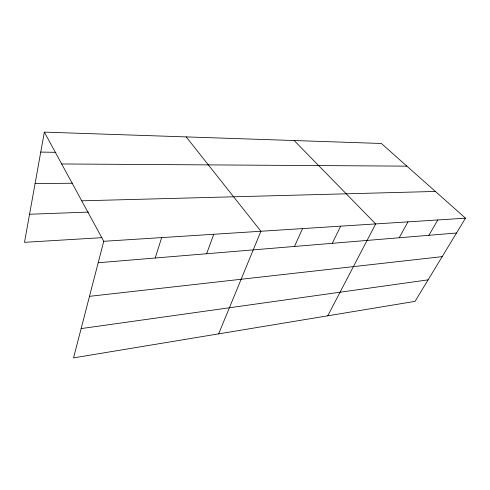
<?xml version="1.0" encoding="UTF-8"?>
<svg xmlns="http://www.w3.org/2000/svg" width="490" height="490" viewBox="0 0 490 490"><rect width="100%" height="100%" fill="white"/><g stroke="black" fill="none" stroke-linecap="round" stroke-linejoin="round"><path stroke-width="0.73" d="M44.345 132.122L103.751 241.294L73.549 357.878L415.067 301.362L465.5 218.185L381.373 143.478L44.345 132.122L24.5 242.336L102.03 237.65M155.214 258.016L161.663 237.595M206.633 253.746L213.775 234.263M218.644 333.868L260.913 231.256L186.188 136.9M294.484 246.458L302.55 228.591M332.287 243.316L340.666 226.16M327.755 315.811L375.683 223.924L294.153 140.538M399.179 237.766L407.962 221.86M428.903 235.298L437.809 219.949M81.138 328.594L428.107 279.851M89.499 296.328L442.182 256.638M98.196 262.744L456.515 233.007M103.751 241.294L465.5 218.185M29.559 214.253L88.586 212.078M81.732 200.82L435.396 191.449M35.072 183.615L72.459 183.217M61.679 163.966L406.89 166.135M40.75 152.084L55.903 152.335"/></g></svg>
